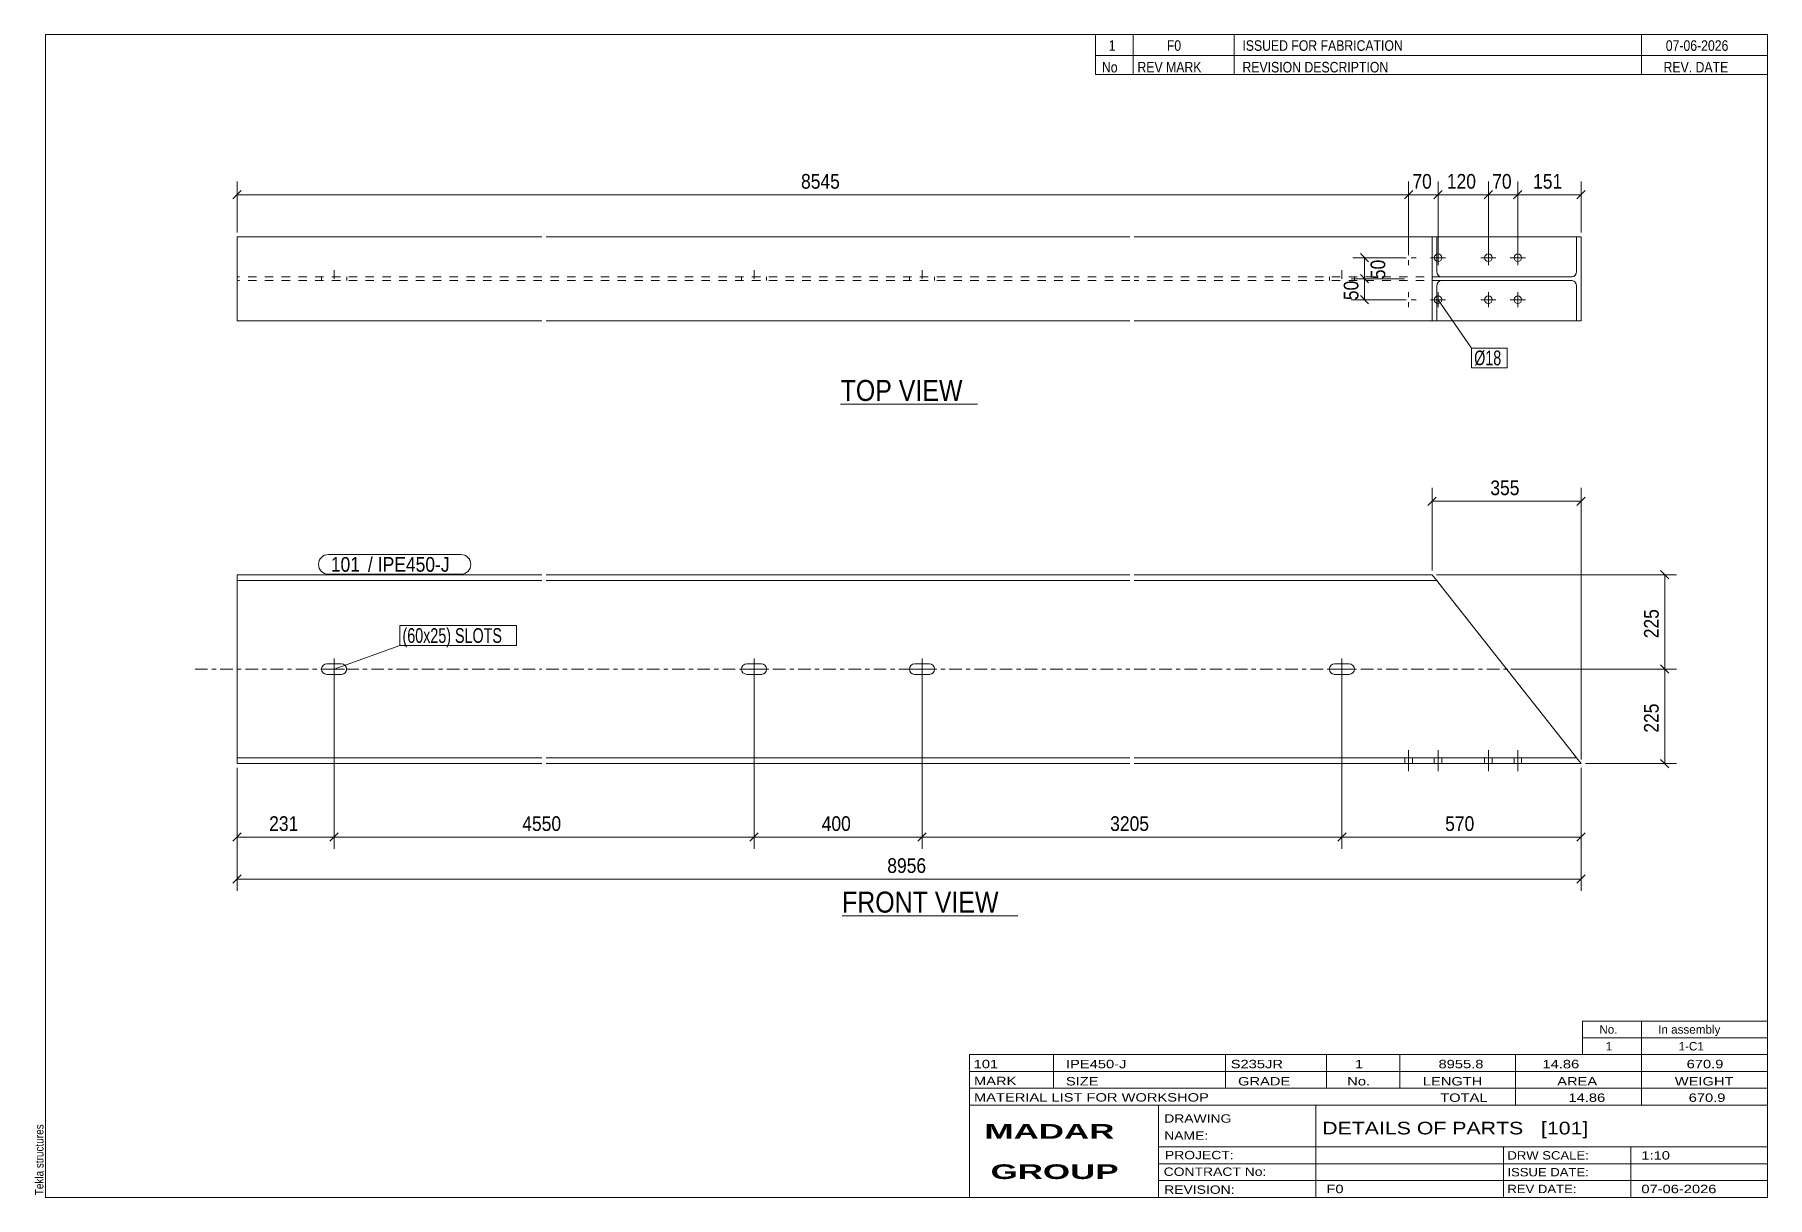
# Model space of a CAD drawing. Header units: millimetres. Extents: x 2 to 415, y 5 to 282.
import ezdxf

# ---------------------------------------------------------------- set-up
doc = ezdxf.new("R2010")
doc.units = ezdxf.units.MM
for name, pattern in [('XKITLINE00', [0]), ('XKITLINE02', [4, 2, -2]), ('XKITLINE03', [6, 3, -1, 1, -1])]:
    doc.linetypes.add(name, pattern=pattern)
for name, color, linetype, lineweight in [('Bolt', 3, 'Continuous', 0), ('BoltMark', 7, 'Continuous', 0), ('Dimensions', 7, 'Continuous', 0), ('DrawingSheet', 5, 'Continuous', 0), ('OtherObjectType', 7, 'Continuous', 0), ('Part', 2, 'Continuous', 0), ('PartMark', 7, 'Continuous', 0)]:
    doc.layers.add(name, color=color, linetype=linetype, lineweight=lineweight)
doc.styles.add('ARIAL', font='ARIAL.TTF')
doc.styles.add('ARIAL_BOLD', font='ARIALBD.TTF')
doc.styles.add('ARIAL_NARROW', font='ARIALN.TTF')

# ---------------------------------------------------------------- blocks, each defined once
blk = doc.blocks.new('*A1')
at = {"layer": 'Bolt', "color": 3, "linetype": 'XKITLINE00', "lineweight": 0}
for p, q in [((329.58, 111.54), (329.58, 106.54)), ((329.58, 111.54), (329.58, 106.54)), ((336.58, 111.54), (336.58, 106.54)), ((336.58, 111.54), (336.58, 106.54)), ((348.58, 111.54), (348.58, 106.54)), ((348.58, 111.54), (348.58, 106.54)), ((355.58, 111.54), (355.58, 106.54)), ((355.58, 111.54), (355.58, 106.54)), ((328.68, 109.74), (328.68, 108.34)), ((328.68, 109.74), (328.68, 108.34)), ((330.48, 109.74), (330.48, 108.34)), ((330.48, 109.74), (330.48, 108.34)), ((335.68, 109.74), (335.68, 108.34)), ((335.68, 109.74), (335.68, 108.34)), ((337.48, 109.74), (337.48, 108.34)), ((337.48, 109.74), (337.48, 108.34)), ((347.68, 109.74), (347.68, 108.34)), ((347.68, 109.74), (347.68, 108.34)), ((349.48, 109.74), (349.48, 108.34)), ((349.48, 109.74), (349.48, 108.34)), ((354.68, 109.74), (354.68, 108.34)), ((354.68, 109.74), (354.68, 108.34)), ((356.48, 109.74), (356.48, 108.34)), ((356.48, 109.74), (356.48, 108.34))]:
    blk.add_line(p, q, dxfattribs=at)
blk = doc.blocks.new('*A2')
at = {"layer": 'Bolt', "color": 3, "linetype": 'XKITLINE00', "lineweight": 0}
for p, q in [((71.95, 132.09), (71.47, 132)), ((75.45, 132.09), (71.95, 132.09)), ((73.7, 128.34), (73.7, 133.34)), ((75.93, 132), (75.45, 132.09)), ((171.95, 132.09), (171.47, 132)), ((175.45, 132.09), (171.95, 132.09)), ((173.7, 128.34), (173.7, 133.34)), ((175.93, 132), (175.45, 132.09)), ((211.95, 132.09), (211.47, 132)), ((215.45, 132.09), (211.95, 132.09)), ((213.7, 128.34), (213.7, 133.34)), ((215.93, 132), (215.45, 132.09)), ((311.95, 132.09), (311.47, 132)), ((315.45, 132.09), (311.95, 132.09)), ((313.7, 128.34), (313.7, 133.34)), ((315.93, 132), (315.45, 132.09)), ((70.8, 131.32), (70.7, 130.84)), ((70.7, 130.84), (70.7, 130.84)), ((70.7, 130.84), (70.8, 130.37)), ((71.07, 131.73), (70.8, 131.32)), ((70.8, 130.37), (71.07, 129.96)), ((71.47, 132), (71.07, 131.73)), ((71.07, 129.96), (71.47, 129.69)), ((76.2, 130.84), (71.2, 130.84)), ((71.47, 129.69), (71.95, 129.59)), ((71.95, 129.59), (75.45, 129.59)), ((75.45, 129.59), (75.93, 129.69)), ((76.33, 131.73), (75.93, 132)), ((75.93, 129.69), (76.33, 129.96)), ((76.61, 131.32), (76.33, 131.73)), ((76.33, 129.96), (76.61, 130.37)), ((76.7, 130.84), (76.61, 131.32)), ((76.61, 130.37), (76.7, 130.84)), ((76.7, 130.84), (76.7, 130.84)), ((170.8, 131.32), (170.7, 130.84)), ((170.7, 130.84), (170.7, 130.84)), ((170.7, 130.84), (170.8, 130.37)), ((171.07, 131.73), (170.8, 131.32)), ((170.8, 130.37), (171.07, 129.96)), ((171.47, 132), (171.07, 131.73)), ((171.07, 129.96), (171.47, 129.69)), ((176.2, 130.84), (171.2, 130.84)), ((171.47, 129.69), (171.95, 129.59)), ((171.95, 129.59), (175.45, 129.59)), ((175.45, 129.59), (175.93, 129.69)), ((176.33, 131.73), (175.93, 132)), ((175.93, 129.69), (176.33, 129.96)), ((176.61, 131.32), (176.33, 131.73)), ((176.33, 129.96), (176.61, 130.37)), ((176.7, 130.84), (176.61, 131.32)), ((176.61, 130.37), (176.7, 130.84)), ((176.7, 130.84), (176.7, 130.84)), ((210.8, 131.32), (210.7, 130.84)), ((210.7, 130.84), (210.7, 130.84)), ((210.7, 130.84), (210.8, 130.37)), ((211.07, 131.73), (210.8, 131.32)), ((210.8, 130.37), (211.07, 129.96)), ((211.47, 132), (211.07, 131.73)), ((211.07, 129.96), (211.47, 129.69)), ((216.2, 130.84), (211.2, 130.84)), ((211.47, 129.69), (211.95, 129.59)), ((211.95, 129.59), (215.45, 129.59)), ((215.45, 129.59), (215.93, 129.69)), ((216.33, 131.73), (215.93, 132)), ((215.93, 129.69), (216.33, 129.96)), ((216.61, 131.32), (216.33, 131.73)), ((216.33, 129.96), (216.61, 130.37)), ((216.7, 130.84), (216.61, 131.32)), ((216.61, 130.37), (216.7, 130.84)), ((216.7, 130.84), (216.7, 130.84)), ((310.8, 131.32), (310.7, 130.84)), ((310.7, 130.84), (310.7, 130.84)), ((310.7, 130.84), (310.8, 130.37)), ((311.07, 131.73), (310.8, 131.32)), ((310.8, 130.37), (311.07, 129.96)), ((311.47, 132), (311.07, 131.73)), ((311.07, 129.96), (311.47, 129.69)), ((316.2, 130.84), (311.2, 130.84)), ((311.47, 129.69), (311.95, 129.59)), ((311.95, 129.59), (315.45, 129.59)), ((315.45, 129.59), (315.93, 129.69)), ((316.33, 131.73), (315.93, 132)), ((315.93, 129.69), (316.33, 129.96)), ((316.61, 131.32), (316.33, 131.73)), ((316.33, 129.96), (316.61, 130.37)), ((316.7, 130.84), (316.61, 131.32)), ((316.61, 130.37), (316.7, 130.84)), ((316.7, 130.84), (316.7, 130.84))]:
    blk.add_line(p, q, dxfattribs=at)
blk = doc.blocks.new('*A3')
at = {"layer": 'Part', "color": 2, "linetype": 'XKITLINE00', "lineweight": 0}
for p, q in [((50.58, 108.34), (50.58, 153.34)), ((50.58, 153.34), (123.2, 153.34)), ((124.2, 153.34), (263.2, 153.34)), ((264.2, 153.34), (335.18, 153.34)), ((336.29, 151.94), (335.18, 153.34)), ((123.2, 151.94), (50.58, 151.94)), ((263.2, 151.94), (124.2, 151.94)), ((336.29, 151.94), (264.2, 151.94)), ((337.31, 150.64), (336.29, 151.94)), ((368.53, 111.04), (337.31, 150.64)), ((123.2, 109.74), (50.58, 109.74)), ((123.2, 108.34), (50.58, 108.34)), ((263.2, 109.74), (124.2, 109.74)), ((263.2, 108.34), (124.2, 108.34)), ((369.55, 109.74), (264.2, 109.74)), ((370.66, 108.34), (264.2, 108.34)), ((368.53, 111.04), (369.55, 109.74)), ((370.66, 108.34), (369.55, 109.74))]:
    blk.add_line(p, q, dxfattribs=at)
at = {"layer": 'Part', "color": 7, "linetype": 'XKITLINE02', "lineweight": 0}
for p, q in [((337.31, 150.64), (336.36, 151.85)), ((369.55, 109.74), (368.92, 110.55))]:
    blk.add_line(p, q, dxfattribs=at)
at = {"layer": 'Part', "color": 7, "linetype": 'XKITLINE03', "lineweight": 0}
for p, q in [((40.58, 130.84), (123.2, 130.84)), ((124.2, 130.84), (263.2, 130.84)), ((264.2, 130.84), (362.92, 130.84))]:
    blk.add_line(p, q, dxfattribs=at)
blk = doc.blocks.new('*A4')
at = {"layer": 'Bolt', "color": 3, "linetype": 'XKITLINE00', "lineweight": 0}
for p, q in [((327.78, 228.85), (328.98, 228.85)), ((329.58, 230.65), (329.58, 229.45)), ((329.58, 227.05), (329.58, 228.25)), ((331.38, 228.85), (330.18, 228.85)), ((334.78, 228.85), (338.38, 228.85)), ((336.58, 227.05), (336.58, 230.65)), ((346.78, 228.85), (350.38, 228.85)), ((348.58, 227.05), (348.58, 230.65)), ((353.78, 228.85), (357.38, 228.85)), ((355.58, 227.05), (355.58, 230.65)), ((327.78, 218.85), (328.98, 218.85)), ((329.58, 220.65), (329.58, 219.45)), ((331.38, 218.85), (330.18, 218.85)), ((334.78, 218.85), (338.38, 218.85)), ((336.58, 217.05), (336.58, 220.65)), ((346.78, 218.85), (350.38, 218.85)), ((348.58, 217.05), (348.58, 220.65)), ((353.78, 218.85), (357.38, 218.85)), ((355.58, 217.05), (355.58, 220.65)), ((329.58, 217.05), (329.58, 218.25))]:
    blk.add_line(p, q, dxfattribs=at)
for centre in [(336.58, 228.85), (348.58, 228.85), (355.58, 228.85), (336.58, 218.85), (348.58, 218.85), (355.58, 218.85)]:
    blk.add_circle(centre, 0.9, dxfattribs=at)
blk = doc.blocks.new('*A5')
at = {"layer": 'Bolt', "color": 3, "linetype": 'XKITLINE02', "lineweight": 0}
for p, q in [((70.7, 224.3), (70.7, 223.4)), ((73.7, 225.85), (73.7, 221.85)), ((76.7, 224.3), (76.7, 223.4)), ((170.7, 224.3), (170.7, 223.4)), ((173.7, 225.85), (173.7, 221.85)), ((176.7, 224.3), (176.7, 223.4)), ((210.7, 224.3), (210.7, 223.4)), ((213.7, 225.85), (213.7, 221.85)), ((216.7, 224.3), (216.7, 223.4)), ((310.7, 224.3), (310.7, 223.4)), ((313.7, 225.85), (313.7, 221.85)), ((316.7, 224.3), (316.7, 223.4))]:
    blk.add_line(p, q, dxfattribs=at)
blk = doc.blocks.new('*A6')
at = {"layer": 'Part', "color": 2, "linetype": 'XKITLINE00', "lineweight": 0}
for p, q in [((50.58, 213.85), (50.58, 233.85)), ((50.58, 233.85), (123.2, 233.85)), ((124.2, 233.85), (263.2, 233.85)), ((264.2, 233.85), (370.66, 233.85)), ((335.18, 213.85), (335.18, 233.85)), ((336.29, 225.6), (336.29, 233.85)), ((369.55, 233.85), (369.55, 225.6)), ((370.66, 233.85), (370.66, 213.85)), ((336.36, 225.1), (336.29, 225.6)), ((336.59, 224.68), (336.36, 225.1)), ((336.36, 222.6), (336.59, 223.02)), ((336.92, 224.4), (336.59, 224.68)), ((336.59, 223.02), (336.92, 223.3)), ((337.31, 224.3), (336.92, 224.4)), ((336.92, 223.3), (337.31, 223.4)), ((368.53, 224.3), (337.31, 224.3)), ((368.53, 223.4), (337.31, 223.4)), ((368.92, 224.4), (368.53, 224.3)), ((368.53, 223.4), (368.92, 223.3)), ((369.25, 224.68), (368.92, 224.4)), ((368.92, 223.3), (369.25, 223.02)), ((369.48, 225.1), (369.25, 224.68)), ((369.25, 223.02), (369.48, 222.6)), ((369.55, 225.6), (369.48, 225.1)), ((336.29, 222.1), (336.36, 222.6)), ((336.29, 213.85), (336.29, 222.1)), ((369.48, 222.6), (369.55, 222.1)), ((369.55, 213.85), (369.55, 222.1)), ((123.2, 213.85), (50.58, 213.85)), ((263.2, 213.85), (124.2, 213.85)), ((370.66, 213.85), (264.2, 213.85))]:
    blk.add_line(p, q, dxfattribs=at)
at = {"layer": 'Part', "color": 7, "linetype": 'XKITLINE02', "lineweight": 0}
for p, q in [((123.2, 224.3), (50.58, 224.3)), ((123.2, 223.4), (50.58, 223.4)), ((263.2, 224.3), (124.2, 224.3)), ((263.2, 223.4), (124.2, 223.4)), ((337.31, 224.3), (264.2, 224.3)), ((337.31, 223.4), (264.2, 223.4))]:
    blk.add_line(p, q, dxfattribs=at)
blk = doc.blocks.new('*A7')
at = {"layer": 'DrawingSheet', "color": 5, "linetype": 'XKITLINE00', "lineweight": 0}
for p, q in [((415, 282), (5, 282)), ((5, 282), (5, 5)), ((415, 5), (415, 282)), ((5, 5), (415, 5))]:
    blk.add_line(p, q, dxfattribs=at)
at = {"layer": 'DrawingSheet', "color": 5, "style": 'ARIAL', "width": 0.85}
blk.add_text('Tekla structures', height=2, rotation=90, dxfattribs=at).set_placement((4.5, 5.5))
blk = doc.blocks.new('*A8')
at = {"layer": 'OtherObjectType', "color": 7, "linetype": 'XKITLINE00', "lineweight": 0}
for p, q in [((371, 47), (415, 47)), ((371, 43), (371, 47)), ((385, 43), (385, 47)), ((415, 43), (415, 47)), ((371, 43), (415, 43)), ((371, 39), (371, 43)), ((385, 39), (385, 43)), ((415, 39), (415, 43)), ((371, 39), (415, 39))]:
    blk.add_line(p, q, dxfattribs=at)
at = {"layer": 'OtherObjectType', "color": 7, "style": 'ARIAL_NARROW', "width": 1.211571}
for s, p in [('No.', (375, 44)), ('In assembly', (389, 44)), ('1', (376.5, 40)), ('1-C1', (393.86, 40))]:
    blk.add_text(s, height=2, dxfattribs=at).set_placement(p)
blk = doc.blocks.new('*A9')
at = {"layer": 'OtherObjectType', "color": 7, "linetype": 'XKITLINE00', "lineweight": 0}
for p, q in [((255, 282), (415, 282)), ((415, 282), (255, 282)), ((255, 282), (255, 277)), ((264, 282), (264, 277)), ((288, 282), (288, 277)), ((385, 282), (385, 277)), ((415, 282), (415, 277)), ((255, 277), (415, 277)), ((255, 277), (255, 272.5)), ((255, 277), (415, 277)), ((264, 277), (264, 272.5)), ((288, 277), (288, 272.5)), ((385, 277), (385, 272.5)), ((415, 277), (415, 272.5)), ((415, 272.5), (255, 272.5))]:
    blk.add_line(p, q, dxfattribs=at)
at = {"layer": 'OtherObjectType', "color": 7, "style": 'ARIAL_NARROW'}
for s, width, p in [('1', 1.017001, (258.16, 278.15)), ('F0', 1.017001, (272, 278.15)), ('ISSUED FOR FABRICATION', 1.017001, (290, 278.15)), ('07-06-2026', 1.017001, (390.82, 278.15)), ('No', 1.02, (256.54, 273)), ('REV MARK', 1.02, (265, 273)), ('REVISION DESCRIPTION', 1.02, (290, 273)), ('REV. DATE', 1.02, (390.28, 273))]:
    blk.add_text(s, height=2.5, dxfattribs=dict(at, width=width)).set_placement(p)
blk = doc.blocks.new('*A10')
at = {"layer": 'OtherObjectType', "color": 7, "linetype": 'XKITLINE00', "lineweight": 0}
for p, q in [((225, 39), (415, 39)), ((225, 39), (225, 35)), ((225, 39), (415, 39)), ((245, 35), (245, 39)), ((286, 35), (286, 39)), ((310, 35), (310, 39)), ((327.5, 35), (327.5, 39)), ((355, 35), (355, 39)), ((385, 35), (385, 39)), ((415, 35), (415, 39)), ((225, 35), (415, 35)), ((225, 35), (225, 5)), ((225, 35), (415, 35)), ((245, 31), (245, 35)), ((286, 31), (286, 35)), ((310, 31), (310, 35)), ((327.5, 31), (327.5, 35)), ((355, 31), (355, 35)), ((385, 31), (385, 35)), ((415, 31), (415, 35)), ((225, 31), (415, 31)), ((355, 27), (355, 31)), ((385, 27), (385, 31)), ((415, 27), (415, 31)), ((225, 27), (415, 27)), ((270, 21), (270, 27)), ((307.5, 17), (307.5, 27)), ((415, 21), (415, 27)), ((270, 21), (270, 5)), ((415, 17), (415, 21)), ((270, 17), (415, 17)), ((307.5, 5), (307.5, 17)), ((352.16, 13), (352.16, 17)), ((382.5, 5), (382.5, 17)), ((415, 13), (415, 17)), ((270, 13), (415, 13)), ((352.16, 5), (352.16, 13)), ((415, 9), (415, 13)), ((270, 9), (415, 9)), ((415, 5), (415, 9)), ((225, 5), (415, 5)), ((262.5, 5), (415, 5))]:
    blk.add_line(p, q, dxfattribs=at)
at = {"layer": 'OtherObjectType', "color": 7, "style": 'ARIAL_NARROW'}
for s, height, width, p in [('101', 2, 1.525501, (226.01, 35.76)), ('IPE450-J', 2, 1.525501, (248, 35.76)), ('S235JR', 2, 1.525501, (287.22, 35.76)), ('1', 2, 1.525501, (316.82, 35.76)), ('8955.8', 2, 1.525501, (336.7, 35.76)), ('14.86', 2, 1.525501, (361.45, 35.76)), ('670.9', 2, 1.525501, (395.78, 35.76)), ('MARK', 2, 1.525501, (226.08, 31.73)), ('SIZE', 2, 1.525501, (247.96, 31.66)), ('GRADE', 2, 1.525501, (288.96, 31.66)), ('No.', 2, 1.525501, (314.96, 31.66)), ('LENGTH', 2, 1.525501, (332.96, 31.66)), ('AREA', 2, 1.525501, (364.96, 31.66)), ('WEIGHT', 2, 1.525501, (392.96, 31.66)), ('MATERIAL LIST FOR WORKSHOP', 2, 1.525501, (226.08, 27.82)), ('TOTAL', 2, 1.525501, (337.1, 27.75)), ('14.86', 2, 1.525501, (367.64, 27.75)), ('670.9', 2, 1.525501, (396.27, 27.75)), ('DRAWING', 2, 1.445, (271.38, 22.78)), ('NAME:', 2, 1.445, (271.38, 18.72)), ('DETAILS OF PARTS   [101]', 3, 1.474651, (309, 20)), ('PROJECT:', 2, 1.445, (271.55, 14.07)), ('DRW SCALE:', 2, 1.36, (353.1, 14)), ('1:10', 2, 1.525501, (385, 14)), ('CONTRACT No:', 2, 1.445, (271.25, 10.11)), ('ISSUE DATE:', 2, 1.36, (353.1, 10)), ('REVISION:', 2, 1.445, (271.38, 5.84)), ('F0', 2, 1.525501, (310, 6)), ('REV DATE:', 2, 1.36, (353.1, 6)), ('07-06-2026', 2, 1.525501, (385, 6))]:
    blk.add_text(s, height=height, dxfattribs=dict(at, width=width)).set_placement(p)
at = {"layer": 'OtherObjectType', "color": 1, "style": 'ARIAL_BOLD', "width": 1.7}
for s, p in [('MADAR ', (228.58, 18.97)), ('GROUP', (230.03, 9.37))]:
    blk.add_text(s, height=3.5, dxfattribs=at).set_placement(p)
blk = doc.blocks.new('*A11')
at = {"layer": 'Dimensions', "color": 7, "linetype": 'XKITLINE00', "lineweight": 0}
for p, q in [((353.92, 130.84), (393.38, 130.84)), ((389.59, 131.83), (391.57, 129.85)), ((390.58, 108.34), (390.58, 130.84)), ((371.66, 108.34), (393.38, 108.34)), ((389.59, 109.33), (391.57, 107.35))]:
    blk.add_line(p, q, dxfattribs=at)
at = {"layer": 'Dimensions', "color": 3}
for p in [(390.58, 130.84), (390.58, 108.34)]:
    blk.add_point(p, dxfattribs=at)
at = {"layer": 'Dimensions', "color": 3, "style": 'ARIAL', "width": 0.85}
blk.add_text('225', height=3.5, rotation=90.0002, dxfattribs=at).set_placement((389.13, 115.7))
blk = doc.blocks.new('*A12')
at = {"layer": 'Dimensions', "color": 7, "linetype": 'XKITLINE00', "lineweight": 0}
for p, q in [((336.18, 153.34), (393.38, 153.34)), ((389.59, 154.33), (391.57, 152.35)), ((390.58, 130.84), (390.58, 153.34)), ((353.92, 130.84), (393.38, 130.84)), ((389.59, 131.83), (391.57, 129.85))]:
    blk.add_line(p, q, dxfattribs=at)
at = {"layer": 'Dimensions', "color": 3}
for p in [(390.58, 153.34), (390.58, 130.84)]:
    blk.add_point(p, dxfattribs=at)
at = {"layer": 'Dimensions', "color": 3, "style": 'ARIAL', "width": 0.85}
blk.add_text('225', height=3.5, rotation=90.0002, dxfattribs=at).set_placement((389.13, 138.2))
blk = doc.blocks.new('*A13')
at = {"layer": 'Dimensions', "color": 7, "linetype": 'XKITLINE00', "lineweight": 0}
for p, q in [((50.58, 107.34), (50.58, 78.04)), ((370.66, 107.34), (370.66, 78.04)), ((51.57, 81.83), (49.59, 79.85)), ((50.58, 80.84), (370.66, 80.84)), ((371.65, 81.83), (369.67, 79.85))]:
    blk.add_line(p, q, dxfattribs=at)
at = {"layer": 'Dimensions', "color": 3}
for p in [(50.58, 80.84), (370.66, 80.84)]:
    blk.add_point(p, dxfattribs=at)
at = {"layer": 'Dimensions', "color": 3, "style": 'ARIAL', "width": 0.85}
blk.add_text('8956', height=3.5, dxfattribs=at).set_placement((205.43, 82.29))
blk = doc.blocks.new('*A14')
at = {"layer": 'Dimensions', "color": 7, "linetype": 'XKITLINE00', "lineweight": 0}
for p, q in [((335.18, 154.34), (335.18, 174.04)), ((370.66, 109.34), (370.66, 174.04)), ((336.17, 171.83), (334.19, 169.85)), ((335.18, 170.84), (370.66, 170.84)), ((371.65, 171.83), (369.67, 169.85))]:
    blk.add_line(p, q, dxfattribs=at)
at = {"layer": 'Dimensions', "color": 3}
for p in [(335.18, 170.84), (370.66, 170.84)]:
    blk.add_point(p, dxfattribs=at)
at = {"layer": 'Dimensions', "color": 3, "style": 'ARIAL', "width": 0.85}
blk.add_text('355', height=3.5, dxfattribs=at).set_placement((349.03, 172.29))
blk = doc.blocks.new('*A15')
at = {"layer": 'Dimensions', "color": 7, "linetype": 'XKITLINE00', "lineweight": 0}
for p, q in [((73.7, 129.84), (73.7, 88.04)), ((50.58, 107.34), (50.58, 88.04)), ((51.57, 91.83), (49.59, 89.85)), ((50.58, 90.84), (73.7, 90.84)), ((74.69, 91.83), (72.71, 89.85))]:
    blk.add_line(p, q, dxfattribs=at)
at = {"layer": 'Dimensions', "color": 3}
for p in [(50.58, 90.84), (73.7, 90.84)]:
    blk.add_point(p, dxfattribs=at)
at = {"layer": 'Dimensions', "color": 3, "style": 'ARIAL', "width": 0.85}
blk.add_text('231', height=3.5, dxfattribs=at).set_placement((58.24, 92.29))
blk = doc.blocks.new('*A16')
at = {"layer": 'Dimensions', "color": 7, "linetype": 'XKITLINE00', "lineweight": 0}
for p, q in [((73.7, 129.84), (73.7, 88.04)), ((173.7, 129.84), (173.7, 88.04)), ((74.69, 91.83), (72.71, 89.85)), ((73.7, 90.84), (173.7, 90.84)), ((174.69, 91.83), (172.71, 89.85))]:
    blk.add_line(p, q, dxfattribs=at)
at = {"layer": 'Dimensions', "color": 3}
for p in [(73.7, 90.84), (173.7, 90.84)]:
    blk.add_point(p, dxfattribs=at)
at = {"layer": 'Dimensions', "color": 3, "style": 'ARIAL', "width": 0.85}
blk.add_text('4550', height=3.5, dxfattribs=at).set_placement((118.51, 92.29))
blk = doc.blocks.new('*A17')
at = {"layer": 'Dimensions', "color": 7, "linetype": 'XKITLINE00', "lineweight": 0}
for p, q in [((173.7, 129.84), (173.7, 88.04)), ((213.7, 129.84), (213.7, 88.04)), ((174.69, 91.83), (172.71, 89.85)), ((173.7, 90.84), (213.7, 90.84)), ((214.69, 91.83), (212.71, 89.85))]:
    blk.add_line(p, q, dxfattribs=at)
at = {"layer": 'Dimensions', "color": 3}
for p in [(173.7, 90.84), (213.7, 90.84)]:
    blk.add_point(p, dxfattribs=at)
at = {"layer": 'Dimensions', "color": 3, "style": 'ARIAL', "width": 0.85}
blk.add_text('400', height=3.5, dxfattribs=at).set_placement((189.81, 92.29))
blk = doc.blocks.new('*A18')
at = {"layer": 'Dimensions', "color": 7, "linetype": 'XKITLINE00', "lineweight": 0}
for p, q in [((213.7, 129.84), (213.7, 88.04)), ((313.7, 129.84), (313.7, 88.04)), ((214.69, 91.83), (212.71, 89.85)), ((213.7, 90.84), (313.7, 90.84)), ((314.69, 91.83), (312.71, 89.85))]:
    blk.add_line(p, q, dxfattribs=at)
at = {"layer": 'Dimensions', "color": 3}
for p in [(213.7, 90.84), (313.7, 90.84)]:
    blk.add_point(p, dxfattribs=at)
at = {"layer": 'Dimensions', "color": 3, "style": 'ARIAL', "width": 0.85}
blk.add_text('3205', height=3.5, dxfattribs=at).set_placement((258.51, 92.29))
blk = doc.blocks.new('*A19')
at = {"layer": 'Dimensions', "color": 7, "linetype": 'XKITLINE00', "lineweight": 0}
for p, q in [((313.7, 129.84), (313.7, 88.04)), ((370.66, 107.34), (370.66, 88.04)), ((314.69, 91.83), (312.71, 89.85)), ((313.7, 90.84), (370.66, 90.84)), ((371.65, 91.83), (369.67, 89.85))]:
    blk.add_line(p, q, dxfattribs=at)
at = {"layer": 'Dimensions', "color": 3}
for p in [(313.7, 90.84), (370.66, 90.84)]:
    blk.add_point(p, dxfattribs=at)
at = {"layer": 'Dimensions', "color": 3, "style": 'ARIAL', "width": 0.85}
blk.add_text('570', height=3.5, dxfattribs=at).set_placement((338.28, 92.29))
blk = doc.blocks.new('*A20')
at = {"layer": 'BoltMark', "color": 7, "linetype": 'XKITLINE00', "lineweight": 0}
for p, q in [((89.39, 141.2), (117.17, 141.2)), ((89.39, 136.5), (89.39, 141.2)), ((117.17, 136.5), (117.17, 141.2)), ((73.7, 130.84), (89.39, 136.5)), ((89.39, 136.5), (117.17, 136.5))]:
    blk.add_line(p, q, dxfattribs=at)
at = {"layer": 'BoltMark', "color": 3, "style": 'ARIAL_NARROW', "width": 0.85}
blk.add_text('(60x25) SLOTS', height=3.5, dxfattribs=at).set_placement((89.99, 137.1))
blk = doc.blocks.new('*A21')
at = {"layer": 'PartMark', "color": 7, "linetype": 'XKITLINE00', "lineweight": 0}
for p, q in [((72.33, 158.14), (103.91, 158.14)), ((72.33, 153.44), (103.91, 153.44))]:
    blk.add_line(p, q, dxfattribs=at)
for centre, start, end in [((72.33, 155.79), 90, 270), ((103.91, 155.79), 270, 90)]:
    blk.add_arc(centre, 2.35, start, end, dxfattribs=at)
at = {"layer": 'PartMark', "color": 1, "style": 'ARIAL', "width": 0.85}
blk.add_text('101', height=3.5, dxfattribs=at).set_placement((72.93, 154.04))
at = {"layer": 'PartMark', "color": 3, "style": 'ARIAL', "width": 0.85}
for s, p in [('/', (81.76, 154.04)), ('IPE450-J', (84.11, 154.04))]:
    blk.add_text(s, height=3.5, dxfattribs=at).set_placement(p)
blk = doc.blocks.new('*A22')
at = {"layer": 'OtherObjectType', "color": 7, "linetype": 'XKITLINE00', "lineweight": 0}
blk.add_line((194.65, 72.09), (236.5, 72.09), dxfattribs=at)
at = {"layer": 'OtherObjectType', "color": 3, "style": 'ARIAL', "width": 0.85}
blk.add_text('FRONT VIEW', height=5, dxfattribs=at).set_placement((194.65, 72.84))
blk = doc.blocks.new('*A23')
at = {"layer": 'Dimensions', "color": 7, "linetype": 'XKITLINE00', "lineweight": 0}
for p, q in [((328.58, 223.85), (315.87, 223.85)), ((318.08, 224.84), (320.06, 222.86)), ((319.07, 218.85), (319.07, 223.85)), ((328.58, 218.85), (315.87, 218.85)), ((318.08, 219.84), (320.06, 217.86))]:
    blk.add_line(p, q, dxfattribs=at)
at = {"layer": 'Dimensions', "color": 3}
for p in [(319.07, 223.85), (319.07, 218.85)]:
    blk.add_point(p, dxfattribs=at)
at = {"layer": 'Dimensions', "color": 3, "style": 'ARIAL', "width": 0.85}
blk.add_text('50', height=3.5, rotation=90.0002, dxfattribs=at).set_placement((317.62, 218.75))
blk = doc.blocks.new('*A24')
at = {"layer": 'Dimensions', "color": 7, "linetype": 'XKITLINE00', "lineweight": 0}
for p, q in [((328.58, 228.85), (316.27, 228.85)), ((318.08, 229.84), (320.06, 227.86)), ((319.07, 223.85), (319.07, 228.85)), ((328.58, 223.85), (316.27, 223.85)), ((318.08, 224.84), (320.06, 222.86))]:
    blk.add_line(p, q, dxfattribs=at)
at = {"layer": 'Dimensions', "color": 3}
for p in [(319.07, 228.85), (319.07, 223.85)]:
    blk.add_point(p, dxfattribs=at)
at = {"layer": 'Dimensions', "color": 3, "style": 'ARIAL', "width": 0.85}
blk.add_text('50', height=3.5, rotation=90.0002, dxfattribs=at).set_placement((324.02, 223.75))
blk = doc.blocks.new('*A25')
at = {"layer": 'Dimensions', "color": 7, "linetype": 'XKITLINE00', "lineweight": 0}
for p, q in [((51.57, 244.84), (49.59, 242.86)), ((50.58, 234.85), (50.58, 247.05)), ((50.58, 243.85), (329.58, 243.85)), ((330.57, 244.84), (328.59, 242.86)), ((329.58, 229.85), (329.58, 247.05))]:
    blk.add_line(p, q, dxfattribs=at)
at = {"layer": 'Dimensions', "color": 3}
for p in [(50.58, 243.85), (329.58, 243.85)]:
    blk.add_point(p, dxfattribs=at)
at = {"layer": 'Dimensions', "color": 3, "style": 'ARIAL', "width": 0.85}
blk.add_text('8545', height=3.5, dxfattribs=at).set_placement((184.89, 245.3))
blk = doc.blocks.new('*A26')
at = {"layer": 'Dimensions', "color": 7, "linetype": 'XKITLINE00', "lineweight": 0}
for p, q in [((330.57, 244.84), (328.59, 242.86)), ((329.58, 229.85), (329.58, 247.05)), ((329.58, 243.85), (336.58, 243.85)), ((337.57, 244.84), (335.59, 242.86)), ((336.58, 229.85), (336.58, 247.05))]:
    blk.add_line(p, q, dxfattribs=at)
at = {"layer": 'Dimensions', "color": 3}
for p in [(329.58, 243.85), (336.58, 243.85)]:
    blk.add_point(p, dxfattribs=at)
at = {"layer": 'Dimensions', "color": 3, "style": 'ARIAL', "width": 0.85}
blk.add_text('70', height=3.5, dxfattribs=at).set_placement((330.48, 245.3))
blk = doc.blocks.new('*A27')
at = {"layer": 'Dimensions', "color": 7, "linetype": 'XKITLINE00', "lineweight": 0}
for p, q in [((337.57, 244.84), (335.59, 242.86)), ((336.58, 229.85), (336.58, 247.05)), ((336.58, 243.85), (348.58, 243.85)), ((349.57, 244.84), (347.59, 242.86)), ((348.58, 229.85), (348.58, 247.05))]:
    blk.add_line(p, q, dxfattribs=at)
at = {"layer": 'Dimensions', "color": 3}
for p in [(336.58, 243.85), (348.58, 243.85)]:
    blk.add_point(p, dxfattribs=at)
at = {"layer": 'Dimensions', "color": 3, "style": 'ARIAL', "width": 0.85}
blk.add_text('120', height=3.5, dxfattribs=at).set_placement((338.68, 245.3))
blk = doc.blocks.new('*A28')
at = {"layer": 'Dimensions', "color": 7, "linetype": 'XKITLINE00', "lineweight": 0}
for p, q in [((349.57, 244.84), (347.59, 242.86)), ((348.58, 229.85), (348.58, 247.05)), ((348.58, 243.85), (355.58, 243.85)), ((356.57, 244.84), (354.59, 242.86)), ((355.58, 229.85), (355.58, 247.05))]:
    blk.add_line(p, q, dxfattribs=at)
at = {"layer": 'Dimensions', "color": 3}
for p in [(348.58, 243.85), (355.58, 243.85)]:
    blk.add_point(p, dxfattribs=at)
at = {"layer": 'Dimensions', "color": 3, "style": 'ARIAL', "width": 0.85}
blk.add_text('70', height=3.5, dxfattribs=at).set_placement((349.48, 245.3))
blk = doc.blocks.new('*A29')
at = {"layer": 'Dimensions', "color": 7, "linetype": 'XKITLINE00', "lineweight": 0}
for p, q in [((356.57, 244.84), (354.59, 242.86)), ((355.58, 229.85), (355.58, 247.05)), ((355.58, 243.85), (370.66, 243.85)), ((371.65, 244.84), (369.67, 242.86)), ((370.66, 234.85), (370.66, 247.05))]:
    blk.add_line(p, q, dxfattribs=at)
at = {"layer": 'Dimensions', "color": 3}
for p in [(355.58, 243.85), (370.66, 243.85)]:
    blk.add_point(p, dxfattribs=at)
at = {"layer": 'Dimensions', "color": 3, "style": 'ARIAL', "width": 0.85}
blk.add_text('151', height=3.5, dxfattribs=at).set_placement((359.22, 245.3))
blk = doc.blocks.new('*A30')
at = {"layer": 'BoltMark', "color": 7, "linetype": 'XKITLINE00', "lineweight": 0}
for p, q in [((336.58, 218.85), (344.58, 207.34)), ((344.58, 207.34), (353.01, 207.34)), ((344.58, 202.64), (344.58, 207.34)), ((353.01, 202.64), (353.01, 207.34)), ((344.58, 202.64), (353.01, 202.64))]:
    blk.add_line(p, q, dxfattribs=at)
at = {"layer": 'BoltMark', "color": 3, "style": 'ARIAL_NARROW', "width": 0.85}
blk.add_text('Ø18', height=3.5, dxfattribs=at).set_placement((345.18, 203.24))
blk = doc.blocks.new('*A31')
at = {"layer": 'OtherObjectType', "color": 7, "linetype": 'XKITLINE00', "lineweight": 0}
blk.add_line((194.32, 193.99), (226.92, 193.99), dxfattribs=at)
at = {"layer": 'OtherObjectType', "color": 3, "style": 'ARIAL', "width": 0.85}
blk.add_text('TOP VIEW', height=5, dxfattribs=at).set_placement((194.32, 194.74))

msp = doc.modelspace()

# ---------------------------------------------------------------- block references
at = {"lineweight": 0}
for name in ['*A7', '*A9', '*A25', '*A26', '*A27', '*A28', '*A29', '*A6', '*A24', '*A4', '*A5', '*A23', '*A30', '*A31', '*A14', '*A21', '*A3', '*A12', '*A20', '*A2', '*A15', '*A16', '*A17', '*A18', '*A19', '*A11', '*A1', '*A13', '*A22', '*A8', '*A10']:
    msp.add_blockref(name, (0, 0), dxfattribs=at)

doc.saveas('drawing.dxf')
